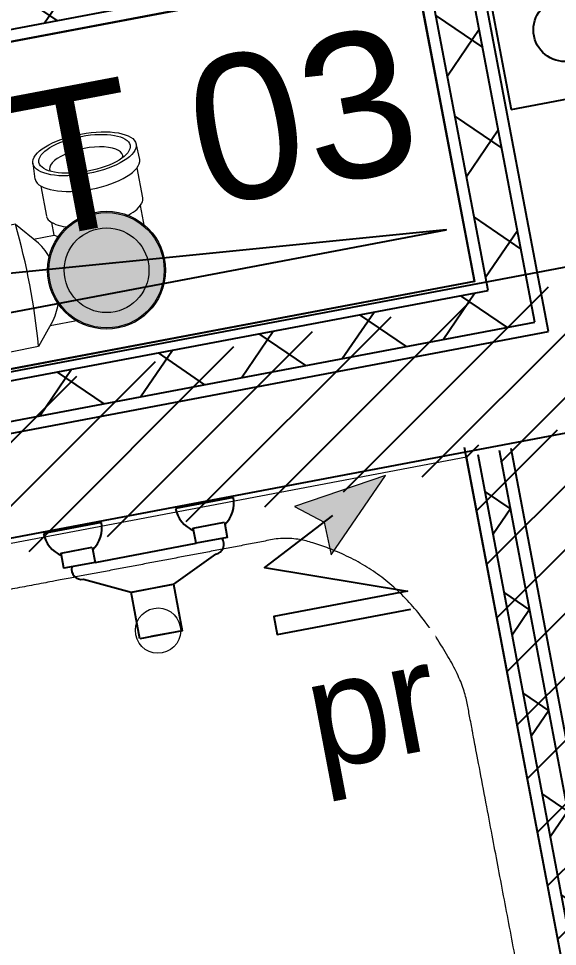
# Model space of a CAD drawing. Header units: centimetres. Extents: x 187368 to 251255, y -383447 to -322514.
# Drawn here: x 199108 to 199702, y -342092 to -341069 of the extents above; entities that cross this region are included whole.
import ezdxf

# ---------------------------------------------------------------- set-up
doc = ezdxf.new("R2010")
doc.units = ezdxf.units.CM
doc.layers.get('0').update_dxf_attribs({"color": 252})
for name, color, linetype in [('3-BAT C-Niveau 2', 252, 'Continuous'), ('prlm-EAU-CHU', 42, 'Continuous'), ('prlm-EAU-EUEV', 25, 'Continuous'), ('prlm-GT', 242, 'Continuous'), ('prlm-MOD', 64, 'Continuous')]:
    doc.layers.add(name, color=color, linetype=linetype)
doc.layers.add('prlm-ELEC-CFO', color=1, linetype='Continuous', lineweight=25)
doc.styles.add('Geneva', font='arial.ttf')
doc.styles.add('prlm-elec-cfo', font='comic.ttf', dxfattribs={"height": 12})

# ---------------------------------------------------------------- blocks, each defined once
blk = doc.blocks.new('Groupe-26-1')
at = {"linetype": 'Continuous'}
h = blk.add_hatch(dxfattribs=at)
h.set_pattern_fill('02_ISOLANT', color=256, angle=10.7238, style=0, pattern_type=2)
h.set_pattern_definition([(55.723779, (0, 0), (-6.6106568, 4.5054652), []), (145.723779, (0, 0), (4.5054652, 6.6106568), [])])
h.paths.add_polyline_path([(13170.16, -45658.06), (13175.3, -45661.56), (13267.04, -45644.19), (13263.13, -45640.45)])
h = blk.add_hatch(dxfattribs=at)
h.set_pattern_fill('02_ISOLANT', color=256, angle=100.7238, style=0, pattern_type=2)
h.set_pattern_definition([(145.723779, (0, 0), (-4.5054652, -6.6106568), []), (235.723779, (0, 0), (-6.6106568, 4.5054652), [])])
h.paths.add_polyline_path([(13269.44, -45682.51), (13274.58, -45686.01), (13266.91, -45645.53), (13262.59, -45646.35)])
h = blk.add_hatch(dxfattribs=at)
h.set_pattern_fill('02_ISOLANT', color=256, angle=10.7238, style=0, pattern_type=2)
h.set_pattern_definition([(55.723779, (0, 0), (-6.6106568, 4.5054652), []), (145.723779, (0, 0), (4.5054652, 6.6106568), [])])
h.paths.add_polyline_path([(13182.39, -45698.99), (13178.89, -45704.14), (13274.58, -45686.01), (13269.44, -45682.51)])
for p, q in [((13175.3, -45661.56), (13267.04, -45644.19)), ((13175.3, -45661.56), (13267.04, -45644.19)), ((13274.58, -45686.01), (13266.91, -45645.53)), ((13274.58, -45686.01), (13266.91, -45645.53)), ((13267.92, -45681.47), (13261.31, -45646.59)), ((13269.44, -45682.51), (13262.59, -45646.35)), ((13269.44, -45682.51), (13262.59, -45646.35)), ((13183.43, -45697.48), (13267.92, -45681.47)), ((13182.39, -45698.99), (13269.44, -45682.51)), ((13182.39, -45698.99), (13269.44, -45682.51)), ((13178.89, -45704.14), (13274.58, -45686.01)), ((13178.89, -45704.14), (13274.58, -45686.01))]:
    blk.add_line(p, q, dxfattribs=at)
at = {"linetype": 'Continuous', "lineweight": 25}
for p, q in [((13176.82, -45662.6), (13268.19, -45645.29)), ((13276.1, -45687.05), (13268.19, -45645.29)), ((13267.92, -45681.47), (13261.31, -45646.59)), ((13183.43, -45697.48), (13267.92, -45681.47)), ((13177.85, -45705.66), (13276.1, -45687.05))]:
    blk.add_line(p, q, dxfattribs=at)
at = {"linetype": 'Continuous', "flags": 128}
blk.add_lwpolyline([(13182.37, -45667.76), (13186.71, -45690.63), (13264.81, -45675.84), (13192.7, -45683.04)], close=True, dxfattribs=at)
blk = doc.blocks.new('xi.chu')
at = {"layer": 'prlm-EAU-EUEV', "linetype": 'ByBlock', "lineweight": 5}
blk.add_hatch(color=0, dxfattribs=at).paths.add_polyline_path([(6.5, 0, 1), (-6.5, 0, 1)])
at = {"layer": 'prlm-EAU-EUEV', "color": 0, "linetype": 'ByBlock', "lineweight": 5}
blk.add_circle((0, 0), 6.5, dxfattribs=at)
blk = doc.blocks.new('xi.aam22')
at = {"layer": 'prlm-EAU-CHU', "color": 0, "lineweight": 13}
for p, q in [((-5.8, 13.12), (-5.89, 11.33)), ((5.89, 11.33), (5.8, 13.12)), ((-5.41, 10.46), (-5.41, 7.11)), ((5.41, 7.11), (5.41, 10.46)), ((-13.12, 7.25), (-14.67, 7.11)), ((-13.12, 7.25), (-13.03, 6.97)), ((-12.22, 6.97), (-13.03, 6.97)), ((-12.09, 6.85), (-12.22, 6.97)), ((-8.92, 6.85), (-12.09, 6.85)), ((-6.83, 4.34), (-8.91, 6.84)), ((-5, 6.32), (-5, 4.87)), ((5, 3.93), (5, 6.32)), ((-7.27, 4.87), (-4.96, 4.87)), ((-8.91, -6.84), (-6.83, -4.34)), ((-4.09, -4.87), (-7.27, -4.87)), ((-14.67, -7.11), (-13.12, -7.25)), ((-13.03, -6.94), (-13.12, -7.25)), ((-13.03, -6.97), (-12.22, -6.97)), ((-12.22, -6.97), (-12.09, -6.85)), ((-12.09, -6.85), (-8.92, -6.85))]:
    blk.add_line(p, q, dxfattribs=at)
at = {"layer": 'prlm-EAU-CHU', "color": 0, "lineweight": 13, "flags": 128}
blk.add_lwpolyline([(-4.96, 4.87), (-4.86, 4.84), (-4.68, 4.73), (-4.43, 4.56)], dxfattribs=at)
at = {"layer": 'prlm-EAU-CHU', "color": 0, "lineweight": 13}
for radius in [6.36, 4.67]:
    blk.add_circle((0, 0), radius, dxfattribs=at)
for centre, radius, start, end in [((-119.65, -0.01), 106.84, 356.281, 3.7477), ((-87.18, 0), 78.56, 354.9975, 5.0025), ((-4.48, 7.14), 0.936, 184.6605, 218.1259), ((-2.54, 9.09), 3.68, 223.507, 258.776), ((2.54, 9.09), 3.68, 281.224, 316.493), ((4.48, 7.14), 0.936, 321.8741, 355.3395), ((-11.68, 0.73), 6.05, 16.1332, 36.5542), ((-11.68, -0.73), 6.05, 323.4458, 343.8668)]:
    blk.add_arc(centre, radius, start, end, dxfattribs=at)
for centre, major_axis, ratio in [((0, 13.07), (5.79, 0), 0.383426), ((0, 13.07), (5.11, 0), 0.383329), ((-14.67, 0), (0, -7.1), 0.043635)]:
    blk.add_ellipse(centre, major_axis=major_axis, ratio=ratio, dxfattribs=at)
for centre, major_axis, ratio, start_param, end_param in [((0, 12.09), (-4.1, -0.03), 0.383971, 2.986035, 6.398097), ((0, 11.41), (-5.89, 0), 0.391508, 0.036281, 3.105311)]:
    blk.add_ellipse(centre, major_axis=major_axis, ratio=ratio, start_param=start_param, end_param=end_param, dxfattribs=at)
blk = doc.blocks.new('xi.BP')
at = {"layer": 'prlm-ELEC-CFO', "color": 0, "flags": 128}
blk.add_lwpolyline([(-7.5, -7.5), (7.5, -7.5), (7.5, 7.5), (-7.5, 7.5)], close=True, dxfattribs=at)
at = {"layer": 'prlm-ELEC-CFO', "color": 0}
blk.add_circle((0, 0), 3.5, dxfattribs=at)
blk = doc.blocks.new('xi.PR')
at = {"layer": 'prlm-ELEC-CFO', "lineweight": 5}
blk.add_hatch(color=0, dxfattribs=at).paths.add_polyline_path([(-3, 6), (-0.1, 3.7), (0, 0), (7.5, 7.5)])
at = {"layer": 'prlm-ELEC-CFO', "color": 0, "lineweight": 5, "flags": 128}
blk.add_lwpolyline([(-3, 6), (-0.1, 3.7), (0, 0), (7.5, 7.5)], close=True, dxfattribs=at)
at = {"layer": 'prlm-ELEC-CFO', "color": 0}
blk.add_lwpolyline([(0.95, 4.23), (-7.5, 0), (7.5, -5.5), (-7.5, -5.5), (-7.5, -7.5), (7.5, -7.5)], dxfattribs=at)
blk = doc.blocks.new('xi.dchrob')
at = {"layer": 'prlm-MOD', "color": 161}
for p, q in [((8.16, -2.3), (8.16, 2.3)), ((13.38, 1.16), (13.38, -1.16))]:
    blk.add_line(p, q, dxfattribs=at)
for points in [[(0, 10.66), (0, 4.16)], [(5.77, 7.56), (8.16, 2.38)], [(4.19, -5.66), (4.19, 5.66)], [(5.77, -7.26), (8.16, -2.37)], [(0, -4.16), (0, -10.66)]]:
    blk.add_lwpolyline(points, dxfattribs=at)
for points in [[(2.5, 9.16), (4.19, 9.16), (4.19, 5.66), (2.5, 5.66)], [(13.38, -2.37), (8.16, -2.37), (8.16, 2.38), (13.38, 2.38)], [(2.5, -5.66), (4.19, -5.66), (4.19, -9.16), (2.5, -9.16)]]:
    blk.add_lwpolyline(points, close=True, dxfattribs=at)
for centre, radius, start, end in [((0, 7.41), 3.25, 32.579, 90), ((4.65, 7.56), 1.13, 0, 114.0743), ((0, 7.41), 3.25, 270, 327.421), ((0, -7.41), 3.25, 32.579, 90), ((4.65, -7.26), 1.13, 245.9257, 360), ((0, -7.41), 3.25, 270, 327.421)]:
    blk.add_arc(centre, radius, start, end, dxfattribs=at)
blk = doc.blocks.new('Baignoire 175x75')
at = {"linetype": 'Continuous', "lineweight": 18, "flags": 128}
blk.add_lwpolyline([(0, 0), (170, 0), (170, -75), (0, -75)], close=True, dxfattribs=at)
at = {"linetype": 'Continuous', "lineweight": 18}
blk.add_ellipse((12.5, -37), major_axis=(2.5, 0), ratio=1, dxfattribs=at)
blk.add_open_spline([(140.1, -5), (146.77, -5), (158.33, -10.35), (165, -19.6), (165, -37.5), (165, -55.4), (158.33, -64.65), (146.77, -70), (85, -70), (23.23, -70), (11.67, -64.65), (5, -55.4), (5, -37.5), (5, -19.6), (11.67, -10.35), (23.23, -5), (83.33, -5), (140.1, -5)], degree=2, knots=[0, 0, 0, 0.017264, 0.034528, 0.051791, 0.150116, 0.16738, 0.184644, 0.201908, 0.504316, 0.52158, 0.538843, 0.556107, 0.654432, 0.671696, 0.68896, 0.706224, 1, 1, 1], dxfattribs=at)

msp = doc.modelspace()

# ---------------------------------------------------------------- hatches: boundary and pattern name
at = {"linetype": 'Continuous'}
h = msp.add_hatch(dxfattribs=at)
h.set_pattern_fill('02_ISOLANT', color=256, scale=10, angle=100.7014, style=0, pattern_type=2)
h.set_pattern_definition([(145.7014, (66931.62, 115456.28), (-45.080468, -66.088966), []), (235.7014, (66931.62, 115456.28), (-66.088966, 45.080468), [])])
h.paths.add_polyline_path([(199930.8, -343220.3), (199954.3, -343215.9), (199638.7, -341545.4), (199615.1, -341549.9)])
at = {"layer": '3-BAT C-Niveau 2', "linetype": 'Continuous'}
h = msp.add_hatch(dxfattribs=at)
h.set_pattern_fill('MURS MACONNERIE-2', color=256, scale=10, style=0, pattern_type=2)
h.set_pattern_definition([(45, (67117.507, 115456.283), (-31.2347524, 39.0434405), [])])
h.paths.add_polyline_path([(200063.2, -343987.4), (200240.1, -343953.9), (199777, -341508.4), (199600.1, -341541.9)])

# ---------------------------------------------------------------- linework, layer by layer
at = {"linetype": 'Continuous'}
for p, q in [((199954.3, -343215.9), (199638.7, -341545.4)), ((199954.3, -343215.9), (199638.7, -341545.4)), ((199918, -343222.8), (199602.3, -341552.3)), ((199930.8, -343220.3), (199615.1, -341549.9)), ((199930.8, -343220.3), (199615.1, -341549.9))]:
    msp.add_line(p, q, dxfattribs=at)
at = {"linetype": 'Continuous', "lineweight": 25}
for p, q in [((199967.1, -343213.5), (199651.4, -341543)), ((199918, -343222.8), (199602.3, -341552.3))]:
    msp.add_line(p, q, dxfattribs=at)
at = {"layer": '3-BAT C-Niveau 2', "linetype": 'Continuous', "lineweight": 25}
for p, q in [((192740.8, -342662.8), (200967.9, -341104.7)), ((192740.8, -342662.8), (200967.9, -341104.7)), ((192774.3, -342839.6), (201001.4, -341281.6)), ((192774.3, -342839.6), (201001.4, -341281.6)), ((200063.2, -343987.4), (199600.1, -341541.9)), ((200063.2, -343987.4), (199600.1, -341541.9))]:
    msp.add_line(p, q, dxfattribs=at)
at = {"layer": '3-BAT C-Niveau 2', "linetype": 'Continuous'}
for p, q in [((199639.9, -341558.1), (199865.9, -341332.1)), ((199553.2, -341574.5), (199779.2, -341348.5)), ((199466.5, -341590.9), (199692.5, -341364.9)), ((199379.9, -341607.3), (199605.9, -341381.3)), ((199293.2, -341623.7), (199519.2, -341397.7)), ((199206.5, -341640.2), (199432.5, -341414.2)), ((199119.8, -341656.6), (199345.8, -341430.6)), ((199033.1, -341673), (199259.1, -341447)), ((198946.4, -341689.4), (199172.4, -341463.4))]:
    msp.add_line(p, q, dxfattribs=at)
at = {"layer": 'prlm-GT', "ltscale": 50}
msp.add_lwpolyline([(198699.9, -341170), (199544.8, -341010), (199610.9, -341358.8), (198765.9, -341518.8)], close=True, dxfattribs=at)

# ---------------------------------------------------------------- block references
at = {"xscale": 10, "yscale": 10, "zscale": 10}
msp.add_blockref('Groupe-26-1', (66931.6, 115456.3), dxfattribs=at)
at = {"xscale": 10, "yscale": 10, "zscale": 10, "rotation": 280.723594743867}
msp.add_blockref('Baignoire 175x75', (199602.3, -341552.3), dxfattribs=at)
at = {"layer": 'prlm-EAU-CHU', "xscale": 10, "yscale": 10, "zscale": 10, "rotation": 10.72360141139323}
msp.add_blockref('xi.aam22', (199205.3, -341346.5), dxfattribs=at)
at = {"layer": 'prlm-EAU-EUEV', "ltscale": 50, "xscale": 10, "yscale": 10, "zscale": 10, "rotation": 10.72360141139323}
msp.add_blockref('xi.chu', (199205.3, -341346.5), dxfattribs=at)
at = {"layer": 'prlm-ELEC-CFO', "xscale": 10, "yscale": 10, "zscale": 10, "rotation": 10.72360141139323}
msp.add_blockref('xi.BP', (199711, -341081.4), dxfattribs=at)
at = {"layer": 'prlm-MOD', "xscale": 10, "yscale": 10, "zscale": 10, "rotation": 280.7236014113926}
msp.add_blockref('xi.dchrob', (199240.5, -341617), dxfattribs=at)

# ---------------------------------------------------------------- texts
at = {"layer": '3-BAT C-Niveau 2', "insert": (198918.3, -341189.5), "char_height": 159.85, "attachment_point": 1, "rotation": 10.7236, "line_spacing_factor": 0.25, "style": 'Geneva'}
msp.add_mtext('GT 03', dxfattribs=at)

# ---------------------------------------------------------------- next in the draw order: texts
at = {"layer": 'prlm-ELEC-CFO', "lineweight": 20, "insert": (199500.9, -341844.2), "char_height": 120, "attachment_point": 5, "rotation": 10.7236, "line_spacing_factor": 0.8, "style": 'prlm-elec-cfo', "bg_fill": 3, "box_fill_scale": 1.1, "bg_fill_color": 256, "bg_fill_transparency": 0}
msp.add_mtext('pr', dxfattribs=at)

# ---------------------------------------------------------------- next in the draw order: block references
at = {"layer": 'prlm-ELEC-CFO', "xscale": 10, "yscale": 10, "zscale": 10, "rotation": 10.72360141139323}
msp.add_blockref('xi.PR', (199453, -341660.5), dxfattribs=at)

doc.saveas('drawing.dxf')
